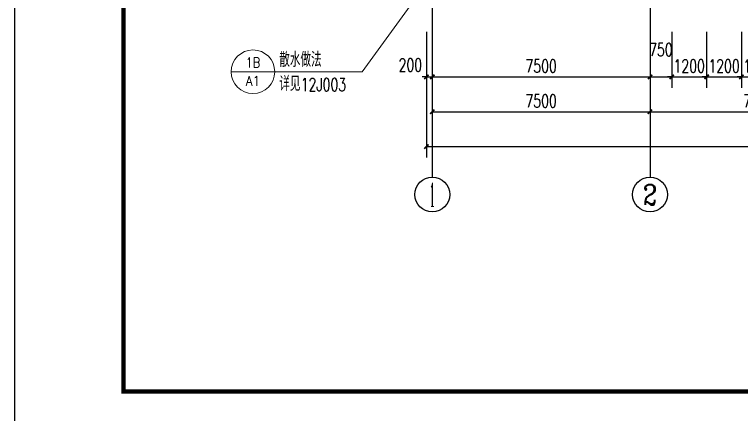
# Model space of a CAD drawing. Extents: x 962303 to 1579583, y -174742 to 224716.
# Drawn here: x 1334333 to 1359373, y 77971 to 91737 of the extents above; entities that cross this region are included whole.
import ezdxf
from ezdxf.enums import TextEntityAlignment as Align

# ---------------------------------------------------------------- set-up
doc = ezdxf.new("R2010")
doc.units = 0
doc.header["$LTSCALE"] = 1000
doc.header["$MEASUREMENT"] = 0
for name, color, linetype in [('AXIS', 3, 'Continuous'), ('AXIS_TEXT', 7, 'Continuous'), ('PUB_TEXT', 7, 'Continuous'), ('PUB_TITLE', 4, 'Continuous')]:
    doc.layers.add(name, color=color, linetype=linetype)
doc.layers.add('DIM_IDEN', color=3, linetype='Continuous', lineweight=0)
doc.styles.add('_TCH_AXIS', font='COMPLEX', dxfattribs={"bigfont": 'GBCBIG'})
doc.styles.add('_TCH_DIM', font='SIMPLEX', dxfattribs={"bigfont": 'GBCBIG'})
doc.styles.add('_TCH_DIM_T3', font='SIMPLEX', dxfattribs={"width": 0.705882, "bigfont": 'GBCBIG'})
doc.styles.add('_TCH_LABEL', font='COMPLEX', dxfattribs={"bigfont": 'GBCBIG'})
doc.styles.add('COMPLEX', font='COMPLEX')
doc.dimstyles.new('_TCH_ARCH&&150', dxfattribs={"dimtxt": 446.25, "dimasz": 150, "dimexe": 375, "dimexo": 450, "dimgap": 150, "dimtad": 1, "dimdec": 0, "dimzin": 0, "dimdsep": 46, "dimtxsty": '_TCH_DIM_T3', "dimblk": 'ARCHTICK', "dimcen": 0.09, "dimclrt": 7, "dimazin": 2, "dimtfac": 1, "dimtdec": 0, "dimtix": 1, "dimtmove": 2, "dimatfit": 3, "dimfxl": 0, "dimtolj": 1, "dimtzin": 0, "dimarcsym": 0})

# ---------------------------------------------------------------- blocks, each defined once
blk = doc.blocks.new('_ArchTick')
at = {"color": 0, "linetype": 'ByBlock', "const_width": 0.4}
blk.add_lwpolyline([(-0.5, -0.5), (0.5, 0.5)], dxfattribs=at)
blk = doc.blocks.new('*D379')
at = {"layer": 'AXIS', "color": 0, "lineweight": -2}
for p, q in [((1348523, 91145), (1348523, 89216)), ((1348723, 91145), (1348723, 89216)), ((1348523, 89591), (1348373, 89591)), ((1348523, 89591), (1348723, 89591)), ((1348723, 89591), (1348873, 89591))]:
    blk.add_line(p, q, dxfattribs=at)
at = {"layer": 'Defpoints', "color": 0}
for p in [(1348523, 91595), (1348723, 91595), (1348723, 89591)]:
    blk.add_point(p, dxfattribs=at)
at = {"layer": 'AXIS', "color": 0, "lineweight": -2, "xscale": 150, "yscale": 150, "zscale": 150}
blk.add_blockref('_ArchTick', (1348523, 89591), dxfattribs=at)
at = {"layer": 'AXIS', "color": 0, "lineweight": -2, "xscale": 150, "yscale": 150, "zscale": 150, "rotation": 180}
blk.add_blockref('_ArchTick', (1348723, 89591), dxfattribs=at)
at = {"layer": 'AXIS', "color": 7, "insert": (1347968, 90003), "char_height": 446.2, "attachment_point": 5, "style": '_TCH_DIM_T3'}
blk.add_mtext('\\A1;200', dxfattribs=at)
blk = doc.blocks.new('*D380')
at = {"layer": 'AXIS', "color": 0, "lineweight": -2}
for p, q in [((1348723, 91145), (1348723, 89216)), ((1356223, 91145), (1356223, 89216)), ((1348723, 89591), (1356223, 89591))]:
    blk.add_line(p, q, dxfattribs=at)
at = {"layer": 'Defpoints', "color": 0}
for p in [(1348723, 91595), (1356223, 91595), (1356223, 89591)]:
    blk.add_point(p, dxfattribs=at)
at = {"layer": 'AXIS', "color": 0, "lineweight": -2, "xscale": 150, "yscale": 150, "zscale": 150, "rotation": 180}
blk.add_blockref('_ArchTick', (1348723, 89591), dxfattribs=at)
at = {"layer": 'AXIS', "color": 0, "lineweight": -2, "xscale": 150, "yscale": 150, "zscale": 150}
blk.add_blockref('_ArchTick', (1356223, 89591), dxfattribs=at)
at = {"layer": 'AXIS', "color": 7, "insert": (1352473, 89964), "char_height": 446.2, "attachment_point": 5, "style": '_TCH_DIM_T3'}
blk.add_mtext('\\A1;7500', dxfattribs=at)
blk = doc.blocks.new('*D381')
at = {"layer": 'AXIS', "color": 0, "lineweight": -2}
for p, q in [((1356223, 91145), (1356223, 89216)), ((1356973, 91145), (1356973, 89216)), ((1356223, 89591), (1356973, 89591))]:
    blk.add_line(p, q, dxfattribs=at)
at = {"layer": 'Defpoints', "color": 0}
for p in [(1356223, 91595), (1356973, 91595), (1356973, 89591)]:
    blk.add_point(p, dxfattribs=at)
at = {"layer": 'AXIS', "color": 0, "lineweight": -2, "xscale": 150, "yscale": 150, "zscale": 150, "rotation": 180}
blk.add_blockref('_ArchTick', (1356223, 89591), dxfattribs=at)
at = {"layer": 'AXIS', "color": 0, "lineweight": -2, "xscale": 150, "yscale": 150, "zscale": 150}
blk.add_blockref('_ArchTick', (1356973, 89591), dxfattribs=at)
at = {"layer": 'AXIS', "color": 7, "insert": (1356598, 90528), "char_height": 446.2, "attachment_point": 5, "style": '_TCH_DIM_T3'}
blk.add_mtext('\\A1;750', dxfattribs=at)
blk = doc.blocks.new('*D382')
at = {"layer": 'AXIS', "color": 0, "lineweight": -2}
for p, q in [((1356973, 91145), (1356973, 89216)), ((1358173, 91145), (1358173, 89216)), ((1356973, 89591), (1356823, 89591)), ((1356973, 89591), (1358173, 89591)), ((1358173, 89591), (1358323, 89591))]:
    blk.add_line(p, q, dxfattribs=at)
at = {"layer": 'Defpoints', "color": 0}
for p in [(1356973, 91595), (1358173, 91595), (1358173, 89591)]:
    blk.add_point(p, dxfattribs=at)
at = {"layer": 'AXIS', "color": 0, "lineweight": -2, "xscale": 150, "yscale": 150, "zscale": 150}
blk.add_blockref('_ArchTick', (1356973, 89591), dxfattribs=at)
at = {"layer": 'AXIS', "color": 0, "lineweight": -2, "xscale": 150, "yscale": 150, "zscale": 150, "rotation": 180}
blk.add_blockref('_ArchTick', (1358173, 89591), dxfattribs=at)
at = {"layer": 'AXIS', "color": 7, "insert": (1357573, 89964), "char_height": 446.2, "attachment_point": 5, "style": '_TCH_DIM_T3'}
blk.add_mtext('\\A1;1200', dxfattribs=at)
blk = doc.blocks.new('*D383')
at = {"layer": 'AXIS', "color": 0, "lineweight": -2}
for p, q in [((1358173, 91145), (1358173, 89216)), ((1359373, 91145), (1359373, 89216)), ((1358173, 89591), (1358023, 89591)), ((1358173, 89591), (1359373, 89591)), ((1359373, 89591), (1359523, 89591))]:
    blk.add_line(p, q, dxfattribs=at)
at = {"layer": 'Defpoints', "color": 0}
for p in [(1358173, 91595), (1359373, 91595), (1359373, 89591)]:
    blk.add_point(p, dxfattribs=at)
at = {"layer": 'AXIS', "color": 0, "lineweight": -2, "xscale": 150, "yscale": 150, "zscale": 150}
blk.add_blockref('_ArchTick', (1358173, 89591), dxfattribs=at)
at = {"layer": 'AXIS', "color": 0, "lineweight": -2, "xscale": 150, "yscale": 150, "zscale": 150, "rotation": 180}
blk.add_blockref('_ArchTick', (1359373, 89591), dxfattribs=at)
at = {"layer": 'AXIS', "color": 7, "insert": (1358773, 89964), "char_height": 446.2, "attachment_point": 5, "style": '_TCH_DIM_T3'}
blk.add_mtext('\\A1;1200', dxfattribs=at)
blk = doc.blocks.new('*D384')
at = {"layer": 'AXIS', "color": 0, "lineweight": -2}
for p, q in [((1359373, 91145), (1359373, 89216)), ((1360573, 91145), (1360573, 89216)), ((1359373, 89591), (1359223, 89591)), ((1359373, 89591), (1360573, 89591)), ((1360573, 89591), (1360723, 89591))]:
    blk.add_line(p, q, dxfattribs=at)
at = {"layer": 'Defpoints', "color": 0}
for p in [(1359373, 91595), (1360573, 91595), (1360573, 89591)]:
    blk.add_point(p, dxfattribs=at)
at = {"layer": 'AXIS', "color": 0, "lineweight": -2, "xscale": 150, "yscale": 150, "zscale": 150}
blk.add_blockref('_ArchTick', (1359373, 89591), dxfattribs=at)
at = {"layer": 'AXIS', "color": 0, "lineweight": -2, "xscale": 150, "yscale": 150, "zscale": 150, "rotation": 180}
blk.add_blockref('_ArchTick', (1360573, 89591), dxfattribs=at)
at = {"layer": 'AXIS', "color": 7, "insert": (1359973, 89964), "char_height": 446.2, "attachment_point": 5, "style": '_TCH_DIM_T3'}
blk.add_mtext('\\A1;1200', dxfattribs=at)
blk = doc.blocks.new('*D950')
at = {"layer": 'AXIS', "color": 0, "lineweight": -2}
for p, q in [((1348723, 91691), (1348723, 88016)), ((1356223, 91691), (1356223, 88016)), ((1348723, 88391), (1356223, 88391))]:
    blk.add_line(p, q, dxfattribs=at)
at = {"layer": 'Defpoints', "color": 0}
for p in [(1348723, 92141), (1356223, 92141), (1356223, 88391)]:
    blk.add_point(p, dxfattribs=at)
at = {"layer": 'AXIS', "color": 0, "lineweight": -2, "xscale": 150, "yscale": 150, "zscale": 150, "rotation": 180}
blk.add_blockref('_ArchTick', (1348723, 88391), dxfattribs=at)
at = {"layer": 'AXIS', "color": 0, "lineweight": -2, "xscale": 150, "yscale": 150, "zscale": 150}
blk.add_blockref('_ArchTick', (1356223, 88391), dxfattribs=at)
at = {"layer": 'AXIS', "color": 7, "insert": (1352473, 88764), "char_height": 446.2, "attachment_point": 5, "style": '_TCH_DIM_T3'}
blk.add_mtext('\\A1;7500', dxfattribs=at)
blk = doc.blocks.new('*D951')
at = {"layer": 'AXIS', "color": 0, "lineweight": -2}
for p, q in [((1356223, 91691), (1356223, 88016)), ((1363723, 91691), (1363723, 88016)), ((1356223, 88391), (1363723, 88391))]:
    blk.add_line(p, q, dxfattribs=at)
at = {"layer": 'Defpoints', "color": 0}
for p in [(1356223, 92141), (1363723, 92141), (1363723, 88391)]:
    blk.add_point(p, dxfattribs=at)
at = {"layer": 'AXIS', "color": 0, "lineweight": -2, "xscale": 150, "yscale": 150, "zscale": 150, "rotation": 180}
blk.add_blockref('_ArchTick', (1356223, 88391), dxfattribs=at)
at = {"layer": 'AXIS', "color": 0, "lineweight": -2, "xscale": 150, "yscale": 150, "zscale": 150}
blk.add_blockref('_ArchTick', (1363723, 88391), dxfattribs=at)
at = {"layer": 'AXIS', "color": 7, "insert": (1359973, 88764), "char_height": 446.2, "attachment_point": 5, "style": '_TCH_DIM_T3'}
blk.add_mtext('\\A1;7500', dxfattribs=at)
blk = doc.blocks.new('*D978')
at = {"layer": 'AXIS', "color": 0, "lineweight": -2}
for p, q in [((1348523, 91145), (1348523, 86816)), ((1558923, 91145), (1558923, 86816)), ((1348523, 87191), (1558923, 87191))]:
    blk.add_line(p, q, dxfattribs=at)
at = {"layer": 'Defpoints', "color": 0}
for p in [(1348523, 91595), (1558923, 91595), (1558923, 87191)]:
    blk.add_point(p, dxfattribs=at)
at = {"layer": 'AXIS', "color": 0, "lineweight": -2, "xscale": 150, "yscale": 150, "zscale": 150, "rotation": 180}
blk.add_blockref('_ArchTick', (1348523, 87191), dxfattribs=at)
at = {"layer": 'AXIS', "color": 0, "lineweight": -2, "xscale": 150, "yscale": 150, "zscale": 150}
blk.add_blockref('_ArchTick', (1558923, 87191), dxfattribs=at)
at = {"layer": 'AXIS', "color": 7, "insert": (1453723, 87564), "char_height": 446.2, "attachment_point": 5, "style": '_TCH_DIM_T3'}
blk.add_mtext('\\A1;210400', dxfattribs=at)
blk = doc.blocks.new('_AXISO')
blk.add_circle((0, 0), 0.5)
at = {"layer": 'AXIS_TEXT', "style": 'COMPLEX', "width": 1.041667}
blk.add_attdef('A', text='', height=0.56, dxfattribs=at).set_placement((-0.25, -0.28), (0.25, -0.28), align=Align.FIT)

msp = doc.modelspace()

# ---------------------------------------------------------------- linework, layer by layer
at = {"layer": 'AXIS'}
for p, q in [((1348723.2, 92140.9), (1348723.2, 86140.9)), ((1356223.2, 92140.9), (1356223.2, 86140.9))]:
    msp.add_line(p, q, dxfattribs=at)
at = {"layer": 'DIM_IDEN'}
for p, q in [((1348209.9, 92398.5), (1346307.7, 89768.5)), ((1343295.8, 89768.5), (1341795.8, 89768.5)), ((1346307.7, 89768.5), (1343295.8, 89768.5))]:
    msp.add_line(p, q, dxfattribs=at)
msp.add_circle((1342545.8, 89768.5), 750, dxfattribs=at)
at = {"layer": 'PUB_TITLE'}
msp.add_lwpolyline([(1334333.3, 77258.1), (1579583.3, 77258.1), (1579583.3, 140258.1), (1334333.3, 140258.1)], close=True, dxfattribs=at)
at = {"layer": 'PUB_TITLE', "const_width": 150}
msp.add_lwpolyline([(1338083.3, 78758.1), (1578083.3, 78758.1), (1578083.3, 138758.1), (1338083.3, 138758.1)], close=True, dxfattribs=at)

# ---------------------------------------------------------------- block references
at = {"layer": 'AXIS'}
ref = msp.add_blockref('_AXISO', (1348723.2, 85540.9), dxfattribs=dict(at, xscale=1200, yscale=1200, zscale=1200))
ref.add_attrib('A', '1', dxfattribs={"layer": 'AXIS_TEXT', "height": 817.2, "style": '_TCH_AXIS', "width": 0.555556}).set_placement((1348625.9, 85132.3), (1348820.5, 85132.3), align=Align.FIT)
ref = msp.add_blockref('_AXISO', (1356223.2, 85540.9), dxfattribs=dict(at, xscale=1200, yscale=1200, zscale=1200))
ref.add_attrib('A', '2', dxfattribs={"layer": 'AXIS_TEXT', "height": 698.9, "style": '_TCH_AXIS'}).set_placement((1355990.2, 85191.4), (1356456.2, 85191.4), align=Align.FIT)

# ---------------------------------------------------------------- texts
at = {"layer": 'PUB_TEXT', "style": '_TCH_DIM'}
for s, p in [('散水做法', (1343453.3, 89933.6)), ('详见', (1343453.3, 89104.6))]:
    msp.add_text(s, height=506.38, dxfattribs=at).set_placement(p)
at = {"layer": 'PUB_TEXT', "style": '_TCH_LABEL'}
for s, height, width, p, p2 in [('1B', 338.83, 1.188028, (1342293.7, 89915.5), (1342798, 89915.5)), ('A1', 339.45, 1.310442, (1342294.7, 89282.1), (1342797, 89282.1))]:
    msp.add_text(s, height=height, dxfattribs=dict(at, width=width)).set_placement(p, p2, align=Align.FIT)
at = {"layer": 'PUB_TEXT', "style": '_TCH_DIM', "width": 0.705882}
msp.add_text('12J003', height=446.25, dxfattribs=at).set_placement((1344190.6, 89104.6))

# ---------------------------------------------------------------- dimensions: what is measured, and where the dimension line sits
at = {"layer": 'AXIS'}
for p1, p2, distance, picture, middle in [((1348723.2, 92140.9), (1356223.2, 92140.9), -3750, '*D950', (1352473.2, 88764)), ((1356223.2, 92140.9), (1363723.2, 92140.9), -3750, '*D951', (1359973.2, 88764)), ((1348523.2, 91595.3), (1558923.2, 91595.3), -4404.5, '*D978', (1453723.2, 87564)), ((1348723.2, 91595.3), (1356223.2, 91595.3), -2004.5, '*D380', (1352473.2, 89964)), ((1356973.2, 91595.3), (1358173.2, 91595.3), -2004.5, '*D382', (1357573.2, 89964)), ((1358173.2, 91595.3), (1359373.2, 91595.3), -2004.5, '*D383', (1358773.2, 89964)), ((1359373.2, 91595.3), (1360573.2, 91595.3), -2004.5, '*D384', (1359973.2, 89964))]:
    dim = msp.add_aligned_dim(p1=p1, p2=p2, distance=distance, dimstyle='_TCH_ARCH&&150', dxfattribs=at)
    dim.commit()
    dim.dimension.update_dxf_attribs({"geometry": picture, "text_midpoint": middle})
for base, p1, p2, picture, middle in [((1348723.2, 89590.9), (1348523.2, 91595.3), (1348723.2, 91595.3), '*D379', (1347968.2, 90003.4)), ((1356973.2, 89590.9), (1356223.2, 91595.3), (1356973.2, 91595.3), '*D381', (1356598.2, 90528.4))]:
    dim = msp.add_linear_dim(base=base, p1=p1, p2=p2, angle=0, dimstyle='_TCH_ARCH&&150', dxfattribs=at)
    dim.commit()
    dim.dimension.update_dxf_attribs({"geometry": picture, "text_midpoint": middle, "dimtype": 129})

doc.saveas('drawing.dxf')
